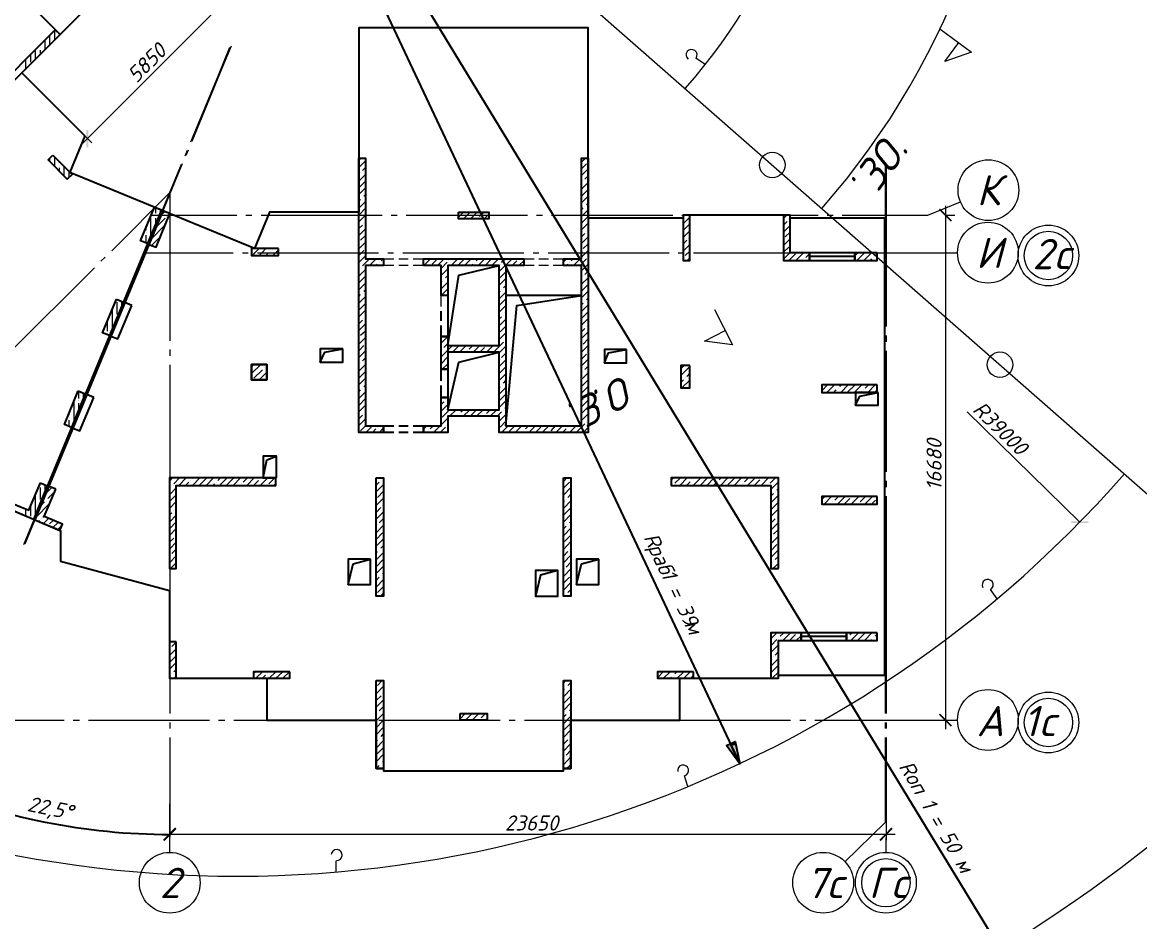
# Model space of a CAD drawing. Header units: millimetres. Extents: x 2279 to 5236, y 896 to 2828.
# Drawn here: x 4580.9 to 4765.5, y 1590 to 1738.5 of the extents above; entities that cross this region are included whole.
import ezdxf

# ---------------------------------------------------------------- set-up
doc = ezdxf.new("R2010")
doc.units = ezdxf.units.MM
for name, color, linetype in [('PDF _!!ОСНОВНАЯ', 7, 'Continuous'), ('PDF _!!ТОНКАЯ', 7, 'Continuous'), ('PDF _0', 7, 'Continuous'), ('PDF _PDF _Отверстия ОВ', 7, 'Continuous'), ('PDF _PDF _Перекрытие', 7, 'Continuous'), ('PDF _PDF _Стены_монолит', 7, 'Continuous'), ('PDF _Текст', 7, 'Continuous')]:
    doc.layers.add(name, color=color, linetype=linetype)
doc.styles.add('PDF ISOCPEUR Italic', font='isocpeui.ttf')

msp = doc.modelspace()

# ---------------------------------------------------------------- linework, layer by layer
at = {"layer": 'PDF _!!ОСНОВНАЯ', "lineweight": 20}
for points in [[(4732.45, 1737.46), (4737.7, 1733.61), (4733.3, 1732.04), (4735.58, 1735.17)], [(4695.24, 1691.1), (4698.2, 1685.26), (4693.59, 1685.85), (4697.02, 1687.63)]]:
    msp.add_lwpolyline(points, dxfattribs=at)
for centre in [(4704.79, 1714.96), (4742.38, 1681.98)]:
    msp.add_circle(centre, 2.1, dxfattribs=at)
at = {"layer": 'PDF _!!ТОНКАЯ', "lineweight": 25}
for points in [[(4554.01, 1756.97), (4575.52, 1778.48), (4602.31, 1751.68), (4587.12, 1736.48)], [(4560.36, 1763.32), (4587.16, 1736.53), (4580.81, 1730.18), (4591.22, 1719.76), (4588.77, 1713.79), (4603.88, 1707.53), (4582.76, 1656.43), (4578.52, 1658.21)], [(4574.63, 1725.56), (4586.35, 1737.29), (4587.16, 1736.53), (4555.11, 1704.48)], [(4619.25, 1701.14), (4604.14, 1707.4), (4582.97, 1656.35), (4587.2, 1654.61)]]:
    msp.add_lwpolyline(points, dxfattribs=at)
at = {"layer": 'PDF _!!ТОНКАЯ', "lineweight": 20}
for points in [[(4614.25, 1741.9), (4590.59, 1718.24)], [(4615.14, 1734.37), (4613.24, 1729.75), (4608.67, 1718.75)], [(4615.4, 1734.58), (4613.49, 1729.97), (4608.88, 1718.83)], [(4693.67, 1731.53), (4692.15, 1732.59)], [(4588.13, 1722.85), (4592.37, 1718.62)], [(4586.27, 1714.72), (4586.27, 1716.25)], [(4608.11, 1717.35), (4607.73, 1716.42)], [(4608.28, 1717.43), (4607.9, 1716.5)], [(4585.47, 1715.49), (4585.47, 1716.12)], [(4587.07, 1715.32), (4587.07, 1715.49)], [(4587.07, 1714.89), (4587.07, 1714.89)], [(4587.07, 1713.92), (4587.07, 1714.51)], [(4587.84, 1713.12), (4587.84, 1714.68)], [(4607.14, 1715.02), (4599.48, 1696.56)], [(4607.31, 1715.15), (4599.69, 1696.65)], [(4723.43, 1715.19), (4723.43, 1710.15), (4723.43, 1688.27)], [(4723.56, 1715.19), (4723.56, 1710.15), (4723.56, 1688.27)], [(4588.64, 1712.9), (4588.64, 1713.88)], [(4605.45, 1710.58), (4595.67, 1700.8)], [(4605.28, 1710.49), (4605.28, 1705.5), (4605.28, 1685.94)], [(4716.32, 1706.68), (4730.46, 1706.68), (4735.84, 1708.88)], [(4602.95, 1706.98), (4602.95, 1707.91)], [(4603.71, 1707.1), (4603.71, 1707.57)], [(4733.38, 1708.21), (4733.38, 1621.8)], [(4602.15, 1703.25), (4602.15, 1706.55)], [(4602.19, 1706.68), (4616.33, 1706.68)], [(4602.95, 1706.55), (4602.95, 1706.55)], [(4602.95, 1705.2), (4602.95, 1706.17)], [(4617.81, 1706.68), (4618.83, 1706.68)], [(4620.35, 1706.68), (4640.33, 1706.68)], [(4641.81, 1706.68), (4642.83, 1706.68)], [(4644.31, 1706.68), (4664.34, 1706.68)], [(4665.82, 1706.68), (4666.83, 1706.68)], [(4668.31, 1706.68), (4688.34, 1706.68)], [(4689.82, 1706.68), (4690.84, 1706.68)], [(4692.32, 1706.68), (4712.34, 1706.68)], [(4713.82, 1706.68), (4714.84, 1706.68)], [(4733.38, 1706.68), (4734.36, 1706.68)], [(4601.34, 1704.18), (4601.34, 1704.61)], [(4601.34, 1703.8), (4601.34, 1703.8)], [(4601.34, 1702.07), (4601.34, 1703.38)], [(4600.54, 1702.41), (4600.54, 1702.7)], [(4594.61, 1699.74), (4593.89, 1699.06)], [(4601.13, 1700.46), (4615.74, 1700.46)], [(4617.26, 1700.46), (4618.23, 1700.46)], [(4619.76, 1700.46), (4639.74, 1700.46)], [(4641.26, 1700.46), (4642.24, 1700.46)], [(4643.76, 1700.46), (4663.74, 1700.46)], [(4665.27, 1700.46), (4666.24, 1700.46)], [(4667.76, 1700.46), (4687.75, 1700.46)], [(4689.23, 1700.46), (4690.24, 1700.46)], [(4691.77, 1700.46), (4711.75, 1700.46)], [(4713.23, 1700.46), (4714.25, 1700.46)], [(4715.73, 1700.46), (4730.38, 1700.46), (4735.37, 1700.46)], [(4592.83, 1698), (4578.69, 1683.86)], [(4598.93, 1695.17), (4598.55, 1694.23)], [(4599.1, 1695.25), (4598.72, 1694.36)], [(4597.95, 1692.88), (4590.29, 1674.38)], [(4598.12, 1692.96), (4590.5, 1674.46)], [(4596.6, 1692.67), (4596.6, 1692.67)], [(4596.6, 1690.3), (4596.6, 1692.29)], [(4597.36, 1691.78), (4597.36, 1692.41)], [(4595.8, 1687.93), (4595.8, 1691.19)], [(4594.99, 1687.5), (4594.99, 1689.28)], [(4596.6, 1689.92), (4596.6, 1689.92)], [(4594.19, 1687.25), (4594.19, 1687.38)], [(4594.99, 1687.12), (4594.99, 1687.12)], [(4723.43, 1686.78), (4723.43, 1685.77)], [(4723.56, 1686.78), (4723.56, 1685.77)], [(4605.28, 1684.46), (4605.28, 1683.44)], [(4723.43, 1684.29), (4723.43, 1664.26)], [(4723.56, 1684.29), (4723.56, 1664.26)], [(4605.28, 1681.96), (4605.28, 1661.93)], [(4590.25, 1676.41), (4590.25, 1677.6)], [(4589.45, 1672.6), (4589.45, 1675.86)], [(4590.25, 1675.99), (4590.25, 1675.99)], [(4590.25, 1674.51), (4590.25, 1675.61)], [(4591.01, 1676.45), (4591.01, 1677.3)], [(4588.64, 1673.62), (4588.64, 1673.96)], [(4736.98, 1674.21), (4755.57, 1655.96)], [(4588.64, 1673.24), (4588.64, 1673.24)], [(4588.64, 1671.75), (4588.64, 1672.81)], [(4589.74, 1673.02), (4589.36, 1672.09)], [(4589.91, 1673.11), (4589.53, 1672.18)], [(4588.77, 1670.7), (4581.11, 1652.24)], [(4588.94, 1670.78), (4581.32, 1652.32)], [(4723.43, 1662.78), (4723.43, 1661.76)], [(4723.56, 1662.78), (4723.56, 1661.76)], [(4583.9, 1662.1), (4583.9, 1662.1)], [(4583.9, 1659.73), (4583.9, 1661.72)], [(4584.66, 1661.13), (4584.66, 1662.14)], [(4583.1, 1657.28), (4583.1, 1660.54)], [(4583.9, 1659.35), (4583.9, 1659.35)], [(4605.28, 1660.45), (4605.28, 1659.44)], [(4723.43, 1660.28), (4723.43, 1638.4), (4723.43, 1624.38)], [(4723.56, 1660.28), (4723.56, 1638.4), (4723.56, 1624.38)], [(4581.49, 1656.94), (4581.49, 1658.17)], [(4582.29, 1656.94), (4582.29, 1658.63)], [(4605.28, 1657.95), (4605.28, 1638.4), (4605.28, 1624.38)], [(4741.89, 1643.31), (4740.83, 1644.83)], [(4569.25, 1623.28), (4587.84, 1623.28)], [(4589.32, 1623.28), (4590.33, 1623.28)], [(4591.82, 1623.28), (4611.8, 1623.28)], [(4605.28, 1622.9), (4605.28, 1621.88)], [(4613.32, 1623.28), (4614.34, 1623.28)], [(4615.82, 1623.28), (4635.8, 1623.28)], [(4637.33, 1623.28), (4638.3, 1623.28)], [(4639.82, 1623.28), (4659.81, 1623.28)], [(4661.33, 1623.28), (4662.3, 1623.28)], [(4663.83, 1623.28), (4683.81, 1623.28)], [(4685.33, 1623.28), (4686.31, 1623.28)], [(4687.83, 1623.28), (4707.81, 1623.28)], [(4709.34, 1623.28), (4710.31, 1623.28)], [(4711.83, 1623.28), (4730.38, 1623.28), (4735.37, 1623.28)], [(4723.43, 1622.9), (4723.43, 1621.88)], [(4723.56, 1622.9), (4723.56, 1621.88)], [(4733.38, 1623.28), (4734.36, 1623.28)], [(4605.28, 1620.4), (4605.28, 1606.39), (4605.24, 1601.39)], [(4723.43, 1620.4), (4723.43, 1606.39), (4716.75, 1599.87)], [(4723.56, 1620.4), (4723.56, 1606.39), (4723.52, 1601.39)], [(4690.84, 1612.32), (4690.29, 1614.05)], [(4605.24, 1609.44), (4605.24, 1603.43)], [(4723.56, 1609.44), (4723.56, 1603.43)], [(4603.75, 1604.44), (4725.09, 1604.44)], [(4632.75, 1598.22), (4632.75, 1600.04)]]:
    msp.add_lwpolyline(points, dxfattribs=at)
at = {"layer": 'PDF _!!ТОНКАЯ', "lineweight": 25}
for points in [[(4585.93, 1716.59), (4589.15, 1713.41), (4588.34, 1712.61), (4585.17, 1715.83)], [(4602.74, 1707.99), (4603.88, 1707.53), (4601.6, 1701.98), (4600.45, 1702.45)], [(4605.28, 1706.94), (4604.14, 1707.4), (4601.81, 1701.85), (4602.99, 1701.39)], [(4596.47, 1692.8), (4597.62, 1692.33), (4595.33, 1686.78), (4594.14, 1687.25)], [(4599.01, 1691.74), (4597.83, 1692.24), (4595.54, 1686.7), (4596.68, 1686.23)], [(4590.16, 1677.64), (4591.31, 1677.17), (4589.02, 1671.63), (4587.88, 1672.09)], [(4592.7, 1676.58), (4591.56, 1677.05), (4589.28, 1671.5), (4590.42, 1671.04)], [(4583.9, 1662.44), (4585.04, 1661.98), (4582.76, 1656.43), (4578.57, 1658.17), (4578.99, 1659.18), (4581.99, 1657.95)], [(4586.44, 1661.43), (4585.25, 1661.89), (4582.97, 1656.35), (4587.12, 1654.61), (4587.54, 1655.63), (4584.53, 1656.9)]]:
    msp.add_lwpolyline(points, close=True, dxfattribs=at)
at = {"layer": 'PDF _!!ТОНКАЯ', "lineweight": 20}
for centre, radius in [((4740.47, 1710.81), 5.02), ((4740.39, 1700.48), 5.02), ((4750.38, 1700.01), 5.02), ((4750.38, 1700.01), 4), ((4740.39, 1623.3), 5.02), ((4750.38, 1622.88), 5.02), ((4750.38, 1622.88), 4), ((4605.26, 1596.42), 5.02), ((4713.17, 1596.42), 5.02), ((4723.54, 1596.42), 5.02), ((4723.54, 1596.42), 4)]:
    msp.add_circle(centre, radius, dxfattribs=at)
for centre, start, end in [((4691.45, 1733.12), 324.6513, 229.4602), ((4740.35, 1645.61), 303.8105, 208.6195), ((4690.05, 1614.96), 286.1831, 190.992), ((4632.82, 1600.99), 268.5498, 173.3587)]:
    msp.add_arc(centre, 0.91, start, end, dxfattribs=at)
at = {"layer": 'PDF _!!ТОНКАЯ', "lineweight": 25}
msp.add_arc((4605.3, 1710.14), 105.74, 247.486, 269.9997, dxfattribs=at)
at = {"layer": 'PDF _0', "lineweight": 20}
for points in [[(4798.62, 1632.6), (4616.33, 1792.49), (4459.01, 1972.42)], [(4733.38, 1706.68), (4734.95, 1706.68)]]:
    msp.add_lwpolyline(points, dxfattribs=at)
msp.add_lwpolyline([(4488.01, 1939.32, 0.279769), (4426.92, 1746.34, 0.279819), (4569.93, 1603.11, 0.279869), (4762.95, 1663.95)], format="xyb", dxfattribs=at)
at = {"layer": 'PDF _0', "lineweight": 25}
for points in [[(4683.94, 1900.07), (4616.33, 1792.49), (4699.43, 1616.08), (4697.82, 1619.47)], [(4680.42, 1856.29), (4683.09, 1858.92), (4616.33, 1792.49), (4742.44, 1585.39), (4740.5, 1588.57)], [(4673.27, 1693.39), (4660.78, 1693.39)], [(4697.19, 1619.09), (4698.67, 1619.77)]]:
    msp.add_lwpolyline(points, dxfattribs=at)
msp.add_lwpolyline([(4699.43, 1616.08), (4697.19, 1619.09), (4698.67, 1619.77)], close=True, dxfattribs=at)
at = {"layer": 'PDF _0', "lineweight": 20}
for centre, radius, start, end in [((4616.35, 1792.51), 128.51, 318.7463, 131.1658), ((4616.35, 1792.51), 98.49, 318.7463, 131.1658), ((4616.48, 1792.39), 242.3, 295.3125, 318.7518)]:
    msp.add_arc(centre, radius, start, end, dxfattribs=at)
at = {"layer": 'PDF _0', "transparency": 33554559}
for points in [[(4591.82, 1720.74), (4591.48, 1720.74), (4591.82, 1717.9)], [(4591.48, 1720.74), (4591.82, 1717.9), (4591.48, 1717.9)], [(4734.48, 1705.79), (4732.28, 1707.57), (4732.49, 1707.78)], [(4734.27, 1705.58), (4734.48, 1705.79), (4732.28, 1707.57)], [(4754.13, 1656.13), (4754.17, 1655.84), (4756.96, 1656.13)], [(4754.17, 1655.84), (4756.96, 1656.13), (4756.96, 1655.84)], [(4732.49, 1624.38), (4732.28, 1624.17), (4734.48, 1622.39)], [(4732.28, 1624.17), (4734.48, 1622.39), (4734.27, 1622.18)], [(4697.91, 1619.43), (4698.08, 1619.09), (4697.19, 1619.09)], [(4699.43, 1616.08), (4699.43, 1616.08), (4697.19, 1619.09)], [(4699.43, 1616.08), (4697.19, 1619.09), (4698.08, 1619.09)], [(4698.67, 1619.77), (4698.71, 1619.43), (4697.91, 1619.43)], [(4697.91, 1619.43), (4698.08, 1619.09), (4698.8, 1619.09)], [(4697.91, 1619.43), (4698.71, 1619.43), (4698.8, 1619.09)], [(4698.08, 1619.09), (4698.8, 1619.09), (4699.43, 1616.08)], [(4606.13, 1605.54), (4604.35, 1603.3), (4604.14, 1603.51)], [(4604.18, 1603.51), (4604.39, 1603.3), (4606.17, 1605.54)], [(4606.34, 1605.33), (4606.13, 1605.54), (4604.35, 1603.3)], [(4604.39, 1603.3), (4606.17, 1605.54), (4606.38, 1605.33)], [(4722.46, 1603.51), (4722.67, 1603.3), (4724.45, 1605.54)], [(4722.67, 1603.3), (4724.45, 1605.54), (4724.66, 1605.33)]]:
    msp.add_solid(points, dxfattribs=at)
at = {"layer": 'PDF _PDF _Отверстия ОВ', "lineweight": 25}
for points in [[(4722.25, 1677.39), (4718.52, 1677.39), (4718.52, 1675.27), (4722.25, 1675.27)], [(4622.89, 1663.29), (4622.89, 1666.89), (4620.69, 1666.89), (4620.69, 1663.29)]]:
    msp.add_lwpolyline(points, close=True, dxfattribs=at)
for points in [[(4718.52, 1675.27), (4719.24, 1676.79), (4722.25, 1677.39)], [(4620.69, 1663.29), (4621.32, 1666.25), (4622.89, 1666.89)]]:
    msp.add_lwpolyline(points, dxfattribs=at)
at = {"layer": 'PDF _PDF _Перекрытие', "lineweight": 25}
for points in [[(4621.32, 1630.18), (4621.32, 1623.28), (4639.36, 1623.28), (4639.36, 1615.28), (4640.59, 1615.28), (4640.59, 1614.9), (4670.3, 1614.9), (4670.3, 1615.28), (4671.53, 1615.28), (4671.53, 1623.28), (4689.52, 1623.28), (4689.52, 1630.18), (4705.78, 1630.18), (4705.78, 1630.69), (4723.39, 1630.69), (4723.39, 1706.17), (4707.73, 1706.17), (4707.73, 1706.68), (4690.03, 1706.68), (4690.03, 1706.17), (4674.37, 1706.17), (4674.37, 1737.59), (4636.48, 1737.59), (4636.48, 1707.15), (4621.75, 1707.15), (4619.25, 1701.14), (4604.14, 1707.4), (4582.97, 1656.35), (4587.2, 1654.61), (4587.2, 1649.53), (4605.24, 1644.7), (4605.24, 1630.18)], [(4636.48, 1716.08), (4637.58, 1716.08), (4637.58, 1699.48), (4640.59, 1699.48), (4640.59, 1698.38), (4637.58, 1698.38), (4637.58, 1671.88), (4640.59, 1671.88), (4640.59, 1670.78), (4636.48, 1670.78)], [(4647.15, 1698.38), (4647.15, 1699.48), (4663.74, 1699.48), (4663.74, 1698.38), (4660.78, 1698.38), (4660.78, 1671.88), (4673.27, 1671.88), (4673.27, 1698.38), (4670.3, 1698.38), (4670.3, 1699.48), (4673.27, 1699.48), (4673.27, 1716.08), (4674.37, 1716.08), (4674.37, 1670.78), (4659.68, 1670.78), (4659.68, 1673.45), (4651.17, 1673.45), (4651.17, 1670.78), (4647.15, 1670.78), (4647.15, 1671.88), (4650.07, 1671.88), (4650.07, 1676.58), (4651.17, 1676.58), (4651.17, 1674.55), (4659.68, 1674.55), (4659.68, 1684.03), (4651.17, 1684.03), (4651.17, 1681.24), (4650.07, 1681.24), (4650.07, 1686.66), (4651.17, 1686.66), (4651.17, 1685.13), (4659.68, 1685.13), (4659.68, 1698.38), (4651.17, 1698.38), (4651.17, 1693.39), (4650.07, 1693.39), (4650.07, 1698.38)], [(4602.74, 1707.99), (4603.88, 1707.53), (4601.6, 1701.98), (4600.45, 1702.45)], [(4605.28, 1706.94), (4604.14, 1707.4), (4601.81, 1701.85), (4602.99, 1701.39)], [(4652.95, 1707.19), (4657.94, 1707.19), (4657.94, 1706.09), (4652.95, 1706.09)], [(4691.13, 1706.68), (4690.03, 1706.68), (4690.03, 1699.19), (4691.13, 1699.19)], [(4710.9, 1700.46), (4707.73, 1700.46), (4707.73, 1706.68), (4706.63, 1706.68), (4706.63, 1699.19), (4710.9, 1699.19)], [(4623.23, 1701.14), (4618.74, 1701.14), (4618.74, 1700.03), (4623.23, 1700.03)], [(4718.4, 1700.46), (4710.9, 1700.46), (4710.9, 1699.19), (4718.4, 1699.19)], [(4722.12, 1700.46), (4718.4, 1700.46), (4718.4, 1699.19), (4722.12, 1699.19)], [(4633.85, 1684.62), (4630.13, 1684.62), (4630.13, 1682.42), (4633.85, 1682.42)], [(4680.72, 1684.5), (4677.04, 1684.5), (4677.04, 1682.3), (4680.72, 1682.3)], [(4618.78, 1682), (4618.78, 1679.5), (4621.28, 1679.5), (4621.28, 1682), (4621.28, 1679.5), (4618.78, 1679.5), (4618.78, 1682), (4621.28, 1682)], [(4691.13, 1681.87), (4689.65, 1681.87), (4689.65, 1678.15), (4691.13, 1678.15)], [(4722.12, 1678.66), (4712.94, 1678.66), (4712.94, 1677.39), (4722.12, 1677.39)], [(4622.8, 1663.29), (4605.24, 1663.29), (4605.24, 1648.3), (4606.34, 1648.3), (4606.34, 1662.02), (4622.8, 1662.02)], [(4639.36, 1663.29), (4640.59, 1663.29), (4640.59, 1643.77), (4639.36, 1643.77)], [(4670.3, 1663.29), (4671.53, 1663.29), (4671.53, 1643.77), (4670.3, 1643.77)], [(4705.78, 1648.3), (4705.78, 1663.29), (4688.09, 1663.29), (4688.09, 1662.02), (4704.55, 1662.02), (4704.55, 1648.3)], [(4586.44, 1661.43), (4585.25, 1661.89), (4582.97, 1656.35), (4587.12, 1654.61), (4587.54, 1655.63), (4584.53, 1656.9)], [(4722.12, 1660.2), (4712.94, 1660.2), (4712.94, 1658.93), (4722.12, 1658.93)], [(4638.43, 1649.87), (4634.74, 1649.87), (4634.74, 1645.68), (4638.43, 1645.68)], [(4676.15, 1649.87), (4672.42, 1649.87), (4672.42, 1645.68), (4676.15, 1645.68)], [(4709.55, 1637.68), (4704.55, 1637.68), (4704.55, 1630.18), (4705.78, 1630.18), (4705.78, 1636.45), (4709.55, 1636.45)], [(4717.04, 1637.68), (4709.55, 1637.68), (4709.55, 1636.45), (4717.04, 1636.45)], [(4722.12, 1637.68), (4717.04, 1637.68), (4717.04, 1636.45), (4722.12, 1636.45)], [(4606.34, 1636.19), (4605.24, 1636.19), (4605.24, 1630.18), (4606.34, 1630.18)], [(4625.09, 1631.28), (4619.08, 1631.28), (4619.08, 1630.18), (4625.09, 1630.18)], [(4639.36, 1629.8), (4640.59, 1629.8), (4640.59, 1615.28), (4639.36, 1615.28)], [(4670.3, 1629.8), (4671.53, 1629.8), (4671.53, 1615.28), (4670.3, 1615.28)], [(4691.77, 1631.28), (4685.8, 1631.28), (4685.8, 1630.18), (4691.77, 1630.18)], [(4653.2, 1624.38), (4657.69, 1624.38), (4657.69, 1623.28), (4653.2, 1623.28)]]:
    msp.add_lwpolyline(points, close=True, dxfattribs=at)
at = {"layer": 'PDF _PDF _Перекрытие', "lineweight": 20}
for points in [[(4586.27, 1735.64), (4586.27, 1737.2)], [(4587.07, 1736.44), (4587.07, 1736.61)], [(4583.9, 1734.75), (4583.9, 1734.79)], [(4584.66, 1734.03), (4584.66, 1735.6)], [(4585.47, 1734.83), (4585.47, 1736.4)], [(4582.29, 1731.95), (4582.29, 1733.22)], [(4583.1, 1732.46), (4583.1, 1734.03)], [(4583.9, 1734.33), (4583.9, 1734.33)], [(4583.9, 1733.27), (4583.9, 1733.94)], [(4581.49, 1730.85), (4581.49, 1732.42)], [(4636.48, 1715.7), (4636.86, 1716.08)], [(4636.48, 1714.56), (4637.58, 1715.66)], [(4637.07, 1714.05), (4637.58, 1714.56)], [(4673.27, 1715.44), (4673.9, 1716.08)], [(4673.27, 1714.3), (4674.11, 1715.15)], [(4636.48, 1713.45), (4636.52, 1713.45)], [(4636.48, 1712.31), (4637.58, 1713.41)], [(4636.78, 1713.75), (4636.78, 1713.75)], [(4673.27, 1713.2), (4674.37, 1714.3)], [(4673.82, 1712.61), (4674.37, 1713.16)], [(4636.48, 1711.21), (4637.58, 1712.31)], [(4636.48, 1710.07), (4637.58, 1711.17)], [(4673.27, 1710.96), (4674.37, 1712.06)], [(4673.27, 1709.81), (4674.37, 1710.91)], [(4673.56, 1712.35), (4673.56, 1712.35)], [(4636.48, 1708.97), (4636.78, 1709.26)], [(4636.48, 1707.82), (4637.58, 1708.92)], [(4637.07, 1709.52), (4637.07, 1709.52)], [(4637.33, 1709.81), (4637.58, 1710.07)], [(4673.27, 1708.71), (4674.37, 1709.81)], [(4603.75, 1706.55), (4604.47, 1707.27)], [(4636.52, 1706.72), (4637.58, 1707.82)], [(4652.95, 1706.34), (4653.79, 1707.19)], [(4653.79, 1706.09), (4654.73, 1707.02)], [(4654.94, 1706.09), (4656.04, 1707.19)], [(4656.42, 1706.47), (4657.18, 1707.19)], [(4673.27, 1707.57), (4673.56, 1707.87)], [(4673.27, 1706.47), (4674.37, 1707.57)], [(4673.82, 1708.12), (4673.82, 1708.12)], [(4674.11, 1708.42), (4674.37, 1708.67)], [(4603.12, 1704.78), (4604.52, 1706.17)], [(4604.77, 1706.47), (4604.77, 1706.47)], [(4605.07, 1706.72), (4605.28, 1706.94)], [(4636.48, 1705.58), (4637.58, 1706.68)], [(4637.33, 1705.33), (4637.33, 1705.33)], [(4656.16, 1706.17), (4656.16, 1706.17)], [(4657.18, 1706.09), (4657.94, 1706.85)], [(4673.27, 1705.33), (4674.37, 1706.43)], [(4673.27, 1704.23), (4674.37, 1705.33)], [(4690.03, 1706.38), (4690.33, 1706.68)], [(4690.03, 1705.24), (4691.13, 1706.34)], [(4690.12, 1704.18), (4691.13, 1705.24)], [(4706.63, 1706.13), (4707.18, 1706.68)], [(4706.63, 1705.03), (4707.22, 1705.62)], [(4707.52, 1705.88), (4707.52, 1705.88)], [(4602.19, 1702.7), (4604.47, 1705.03)], [(4636.48, 1704.48), (4637.07, 1705.03)], [(4636.48, 1703.34), (4637.58, 1704.44)], [(4636.78, 1702.53), (4637.58, 1703.34)], [(4673.27, 1703.08), (4673.82, 1703.63)], [(4674.11, 1703.93), (4674.11, 1703.93)], [(4690.03, 1703), (4691.13, 1704.1)], [(4706.63, 1703.89), (4707.73, 1704.99)], [(4706.92, 1703.08), (4707.73, 1703.89)], [(4602.27, 1701.69), (4603.67, 1703.08)], [(4636.48, 1701.09), (4637.58, 1702.19)], [(4636.52, 1702.24), (4636.52, 1702.24)], [(4673.27, 1701.98), (4674.37, 1703.08)], [(4673.56, 1701.14), (4674.37, 1701.94)], [(4690.03, 1701.9), (4690.67, 1702.53)], [(4690.03, 1700.75), (4691.13, 1701.85)], [(4690.96, 1702.79), (4690.96, 1702.79)], [(4706.63, 1701.64), (4707.73, 1702.74)], [(4706.67, 1702.79), (4706.67, 1702.79)], [(4618.74, 1700.97), (4618.91, 1701.14)], [(4619.08, 1700.2), (4619.33, 1700.46), (4620.05, 1701.14)], [(4620.05, 1700.03), (4620.48, 1700.46), (4621.15, 1701.14)], [(4621.2, 1700.03), (4621.58, 1700.46), (4621.62, 1700.46)], [(4621.92, 1700.75), (4621.92, 1700.75)], [(4622.17, 1701.05), (4622.3, 1701.14)], [(4622.3, 1700.03), (4622.72, 1700.46), (4623.23, 1700.97)], [(4636.48, 1699.99), (4637.33, 1700.84)], [(4636.48, 1698.85), (4637.58, 1699.95)], [(4673.27, 1699.74), (4674.37, 1700.84)], [(4690.12, 1699.7), (4690.12, 1699.7)], [(4690.37, 1699.99), (4691.13, 1700.75)], [(4690.71, 1699.19), (4691.13, 1699.61)], [(4706.63, 1700.54), (4707.52, 1701.39)], [(4706.63, 1699.4), (4707.73, 1700.5)], [(4707.52, 1699.19), (4708.62, 1700.29)], [(4708.66, 1699.19), (4709.93, 1700.46)], [(4710.31, 1699.7), (4710.9, 1700.29)], [(4718.4, 1699.95), (4718.9, 1700.46)], [(4718.74, 1699.19), (4720.01, 1700.46)], [(4719.88, 1699.19), (4721.15, 1700.46)], [(4721.53, 1699.7), (4721.53, 1699.7)], [(4721.83, 1699.99), (4722.12, 1700.33)], [(4636.48, 1697.75), (4636.52, 1697.75)], [(4636.78, 1698.04), (4636.78, 1698.04)], [(4637.07, 1698.3), (4638.26, 1699.48)], [(4638.26, 1698.38), (4639.36, 1699.48)], [(4639.4, 1698.38), (4639.57, 1698.6)], [(4639.87, 1698.89), (4639.87, 1698.89)], [(4640.16, 1699.15), (4640.5, 1699.48)], [(4640.5, 1698.38), (4640.59, 1698.47)], [(4647.15, 1699.44), (4647.15, 1699.44)], [(4647.23, 1698.38), (4648.33, 1699.48)], [(4648.59, 1698.6), (4649.48, 1699.48)], [(4649.48, 1698.38), (4650.58, 1699.48)], [(4650.07, 1697.88), (4651.08, 1698.89)], [(4650.07, 1696.73), (4651.17, 1697.83)], [(4651.38, 1699.15), (4651.38, 1699.15)], [(4651.63, 1699.44), (4651.72, 1699.48)], [(4651.72, 1698.38), (4652.82, 1699.48)], [(4652.86, 1698.38), (4653.96, 1699.48)], [(4653.96, 1698.38), (4655.06, 1699.48)], [(4655.11, 1698.38), (4655.32, 1698.6)], [(4655.57, 1698.89), (4655.57, 1698.89)], [(4655.87, 1699.15), (4656.21, 1699.48)], [(4656.21, 1698.38), (4657.31, 1699.48)], [(4657.35, 1698.38), (4658.41, 1699.44)], [(4658.45, 1698.38), (4659.55, 1699.48)], [(4659.68, 1697.37), (4661.8, 1699.48)], [(4659.81, 1698.6), (4659.81, 1698.6)], [(4660.06, 1698.89), (4660.69, 1699.48)], [(4661.84, 1698.38), (4662.6, 1699.15)], [(4662.9, 1699.44), (4662.9, 1699.44)], [(4662.94, 1698.38), (4663.74, 1699.15)], [(4670.3, 1698.98), (4670.81, 1699.48)], [(4670.81, 1698.38), (4671.02, 1698.6)], [(4671.32, 1698.89), (4671.32, 1698.89)], [(4671.57, 1699.15), (4671.91, 1699.48)], [(4671.96, 1698.38), (4673.06, 1699.48)], [(4673.06, 1698.38), (4674.11, 1699.44)], [(4673.27, 1697.49), (4674.37, 1698.6)], [(4710.01, 1699.44), (4710.01, 1699.44)], [(4721.02, 1699.19), (4721.23, 1699.44)], [(4722.12, 1699.19), (4722.12, 1699.19)], [(4636.48, 1696.61), (4637.58, 1697.71)], [(4636.48, 1695.5), (4637.58, 1696.61)], [(4650.53, 1696.06), (4650.53, 1696.06)], [(4650.83, 1696.35), (4651.17, 1696.73)], [(4659.68, 1696.22), (4660.65, 1697.2)], [(4659.68, 1695.12), (4660.78, 1696.22)], [(4673.27, 1695.25), (4674.37, 1696.35)], [(4673.56, 1696.65), (4673.56, 1696.65)], [(4673.82, 1696.9), (4674.37, 1697.45)], [(4636.48, 1694.36), (4637.58, 1695.46)], [(4637.33, 1694.11), (4637.58, 1694.32)], [(4650.07, 1695.63), (4650.24, 1695.8)], [(4650.07, 1694.49), (4651.17, 1695.59)], [(4650.11, 1693.39), (4651.17, 1694.49)], [(4659.68, 1693.98), (4659.81, 1694.11)], [(4660.06, 1694.36), (4660.06, 1694.36)], [(4660.36, 1694.66), (4660.78, 1695.08)], [(4673.27, 1694.11), (4674.37, 1695.21)], [(4673.27, 1693.01), (4674.37, 1694.11)], [(4636.48, 1693.22), (4636.78, 1693.56)], [(4636.48, 1692.12), (4637.58, 1693.22)], [(4637.07, 1693.81), (4637.07, 1693.81)], [(4659.68, 1692.88), (4660.78, 1693.98)], [(4659.68, 1691.74), (4660.78, 1692.84)], [(4673.82, 1692.41), (4673.82, 1692.41)], [(4674.11, 1692.71), (4674.37, 1692.96)], [(4636.48, 1689.87), (4637.58, 1690.97)], [(4636.52, 1691.02), (4637.58, 1692.08)], [(4659.68, 1690.64), (4660.78, 1691.74)], [(4660.65, 1690.47), (4660.78, 1690.59)], [(4673.27, 1691.86), (4673.56, 1692.12)], [(4673.27, 1690.76), (4674.37, 1691.86)], [(4673.27, 1689.62), (4674.37, 1690.72)], [(4636.48, 1688.73), (4637.07, 1689.32)], [(4636.48, 1687.63), (4637.58, 1688.73)], [(4637.33, 1689.62), (4637.33, 1689.62)], [(4659.68, 1689.49), (4660.06, 1689.87)], [(4659.68, 1688.39), (4660.78, 1689.49)], [(4660.36, 1690.17), (4660.36, 1690.17)], [(4673.27, 1688.52), (4674.37, 1689.62)], [(4636.78, 1686.83), (4637.58, 1687.59)], [(4650.07, 1686.61), (4650.07, 1686.66)], [(4659.68, 1686.15), (4660.78, 1687.25)], [(4659.81, 1687.38), (4660.78, 1688.35)], [(4673.27, 1687.38), (4673.82, 1687.93)], [(4673.27, 1686.28), (4674.37, 1687.38)], [(4674.11, 1688.22), (4674.11, 1688.22)], [(4636.48, 1685.39), (4637.58, 1686.49)], [(4636.48, 1684.24), (4637.33, 1685.13)], [(4636.52, 1686.53), (4636.52, 1686.53)], [(4650.07, 1685.51), (4651.17, 1686.61)], [(4650.07, 1683.27), (4651.97, 1685.13)], [(4650.53, 1684.84), (4651.17, 1685.47)], [(4651.97, 1684.03), (4653.07, 1685.13)], [(4653.12, 1684.03), (4654.22, 1685.13)], [(4654.73, 1684.54), (4655.32, 1685.13)], [(4655.36, 1684.03), (4656.46, 1685.13)], [(4656.46, 1684.03), (4657.27, 1684.84)], [(4657.56, 1685.13), (4657.56, 1685.13)], [(4657.6, 1684.03), (4658.7, 1685.13)], [(4658.96, 1684.29), (4660.36, 1685.68)], [(4659.68, 1683.91), (4660.78, 1685.01)], [(4660.65, 1685.98), (4660.65, 1685.98)], [(4673.27, 1684.03), (4674.37, 1685.13)], [(4673.56, 1685.39), (4674.37, 1686.23)], [(4636.48, 1683.14), (4637.58, 1684.24)], [(4637.07, 1682.59), (4637.58, 1683.1)], [(4650.07, 1682.13), (4651.08, 1683.14)], [(4650.24, 1684.54), (4650.24, 1684.54)], [(4654.47, 1684.29), (4654.47, 1684.29)], [(4660.06, 1683.14), (4660.78, 1683.86)], [(4673.27, 1682.89), (4674.11, 1683.74)], [(4620.31, 1682), (4618.78, 1680.52)], [(4619.16, 1682), (4618.78, 1681.62)], [(4620.56, 1681.15), (4619.16, 1679.76)], [(4620.86, 1681.45), (4620.86, 1681.45)], [(4621.28, 1681.87), (4621.15, 1681.75)], [(4636.48, 1682), (4636.52, 1682.04)], [(4636.48, 1680.9), (4637.58, 1682)], [(4636.78, 1682.3), (4636.78, 1682.3)], [(4650.28, 1681.24), (4651.17, 1682.13)], [(4659.68, 1681.66), (4660.78, 1682.76)], [(4659.68, 1680.52), (4660.65, 1681.49)], [(4659.81, 1682.89), (4659.81, 1682.89)], [(4673.27, 1681.79), (4674.37, 1682.89)], [(4673.82, 1681.2), (4674.37, 1681.75)], [(4689.65, 1681.28), (4690.24, 1681.87)], [(4689.65, 1680.18), (4691.13, 1681.66)], [(4621.28, 1680.77), (4620.05, 1679.5)], [(4621.28, 1679.63), (4621.15, 1679.5)], [(4636.48, 1679.76), (4637.58, 1680.86)], [(4636.48, 1678.66), (4637.58, 1679.76)], [(4659.68, 1679.38), (4660.78, 1680.48)], [(4660.36, 1678.95), (4660.78, 1679.38)], [(4673.27, 1679.54), (4674.37, 1680.65)], [(4673.27, 1678.4), (4674.37, 1679.5)], [(4673.56, 1680.9), (4673.56, 1680.9)], [(4689.65, 1679.04), (4690.12, 1679.5)], [(4689.86, 1678.15), (4691.13, 1679.42)], [(4690.37, 1679.8), (4690.37, 1679.8)], [(4690.67, 1680.05), (4691.13, 1680.56)], [(4636.48, 1677.51), (4636.78, 1677.81)], [(4636.48, 1676.41), (4637.58, 1677.51)], [(4637.07, 1678.11), (4637.07, 1678.11)], [(4637.33, 1678.4), (4637.58, 1678.61)], [(4659.68, 1678.27), (4659.81, 1678.4)], [(4659.68, 1677.13), (4660.78, 1678.23)], [(4660.06, 1678.66), (4660.06, 1678.66)], [(4673.27, 1677.3), (4674.37, 1678.4)], [(4690.96, 1678.15), (4691.13, 1678.32)], [(4712.94, 1677.64), (4713.91, 1678.66)], [(4713.78, 1677.39), (4715.05, 1678.66)], [(4714.93, 1677.39), (4715.35, 1677.81)], [(4715.64, 1678.11), (4715.64, 1678.11)], [(4715.94, 1678.4), (4716.15, 1678.66)], [(4716.07, 1677.39), (4717.3, 1678.66)], [(4717.17, 1677.39), (4718.44, 1678.66)], [(4718.31, 1677.39), (4719.54, 1678.66)], [(4719.41, 1677.39), (4719.58, 1677.55)], [(4719.84, 1677.81), (4719.84, 1677.81)], [(4720.13, 1678.11), (4720.68, 1678.66)], [(4720.56, 1677.39), (4721.78, 1678.66)], [(4721.66, 1677.39), (4722.12, 1677.85)], [(4636.52, 1675.31), (4637.58, 1676.37)], [(4650.07, 1676.54), (4650.15, 1676.58)], [(4650.07, 1675.4), (4650.53, 1675.86)], [(4650.83, 1676.16), (4650.83, 1676.16)], [(4651.08, 1676.41), (4651.17, 1676.5)], [(4659.68, 1676.03), (4660.78, 1677.13)], [(4659.68, 1674.89), (4660.78, 1675.99)], [(4673.27, 1676.16), (4673.56, 1676.41)], [(4673.27, 1675.01), (4674.37, 1676.12)], [(4673.82, 1676.71), (4673.82, 1676.71)], [(4674.11, 1677), (4674.37, 1677.26)], [(4636.48, 1674.17), (4637.58, 1675.27)], [(4637.33, 1673.91), (4637.33, 1673.91)], [(4650.07, 1674.3), (4651.17, 1675.4)], [(4650.24, 1673.32), (4651.47, 1674.55)], [(4651.47, 1673.45), (4652.57, 1674.55)], [(4653.07, 1673.91), (4653.07, 1673.91)], [(4653.33, 1674.17), (4653.71, 1674.55)], [(4653.71, 1673.45), (4654.81, 1674.55)], [(4654.85, 1673.45), (4655.87, 1674.46)], [(4655.95, 1673.45), (4657.05, 1674.55)], [(4657.56, 1673.91), (4658.2, 1674.55)], [(4658.2, 1673.45), (4659.3, 1674.55)], [(4659.34, 1673.45), (4660.06, 1674.17)], [(4659.68, 1672.64), (4660.78, 1673.74)], [(4660.36, 1674.46), (4660.36, 1674.46)], [(4660.65, 1674.72), (4660.78, 1674.89)], [(4673.27, 1673.91), (4674.37, 1675.01)], [(4673.27, 1672.77), (4674.37, 1673.87)], [(4636.48, 1673.02), (4637.07, 1673.62)], [(4636.48, 1671.92), (4637.58, 1673.02)], [(4650.07, 1672.05), (4651.17, 1673.15)], [(4651.08, 1671.92), (4651.08, 1671.92)], [(4652.61, 1673.45), (4652.78, 1673.62)], [(4657.27, 1673.62), (4657.27, 1673.62)], [(4659.81, 1671.67), (4660.78, 1672.64)], [(4672.42, 1670.82), (4673.82, 1672.22)], [(4674.11, 1672.47), (4674.11, 1672.47)], [(4636.52, 1670.82), (4636.52, 1670.82)], [(4636.78, 1671.08), (4637.58, 1671.88)], [(4637.62, 1670.78), (4638.72, 1671.88)], [(4638.72, 1670.78), (4639.32, 1671.37)], [(4639.57, 1671.67), (4639.57, 1671.67)], [(4639.87, 1670.78), (4640.59, 1671.54)], [(4647.15, 1671.33), (4647.7, 1671.88)], [(4647.7, 1670.78), (4647.74, 1670.82)], [(4647.99, 1671.08), (4647.99, 1671.08)], [(4648.29, 1671.37), (4648.8, 1671.88)], [(4648.84, 1670.78), (4649.94, 1671.88)], [(4649.94, 1670.78), (4650.83, 1671.67)], [(4651.08, 1670.78), (4651.17, 1670.91)], [(4660.06, 1670.78), (4661.16, 1671.88)], [(4661.16, 1670.78), (4662.26, 1671.88)], [(4662.3, 1670.78), (4663.4, 1671.88)], [(4663.4, 1670.78), (4663.45, 1670.82)], [(4663.74, 1671.08), (4663.74, 1671.08)], [(4664, 1671.37), (4664.5, 1671.88)], [(4664.55, 1670.78), (4665.65, 1671.88)], [(4665.65, 1670.78), (4666.54, 1671.67)], [(4666.79, 1670.78), (4667.89, 1671.88)], [(4667.93, 1670.82), (4667.93, 1670.82)], [(4668.23, 1671.08), (4668.99, 1671.88)], [(4669.03, 1670.78), (4670.14, 1671.88)], [(4670.14, 1670.78), (4670.73, 1671.37)], [(4671.02, 1671.67), (4671.02, 1671.67)], [(4671.28, 1670.78), (4672.38, 1671.88)], [(4673.52, 1670.78), (4674.37, 1671.63)], [(4605.28, 1662.78), (4605.74, 1663.29)], [(4605.91, 1662.31), (4606.89, 1663.29)], [(4606.76, 1662.02), (4607.99, 1663.29)], [(4608.71, 1662.86), (4608.71, 1662.86)], [(4609, 1662.02), (4610.23, 1663.29)], [(4609, 1663.16), (4609.13, 1663.29)], [(4610.1, 1662.02), (4611.37, 1663.29)], [(4611.25, 1662.02), (4612.48, 1663.29)], [(4613.19, 1662.86), (4613.62, 1663.29)], [(4613.49, 1662.02), (4614.72, 1663.29)], [(4614.59, 1662.02), (4615.74, 1663.16)], [(4615.74, 1662.02), (4616.96, 1663.29)], [(4617.39, 1662.57), (4618.11, 1663.29)], [(4617.98, 1662.02), (4619.21, 1663.29)], [(4619.08, 1662.02), (4619.93, 1662.86)], [(4620.22, 1662.02), (4621.45, 1663.29)], [(4620.22, 1663.16), (4620.22, 1663.16)], [(4621.62, 1662.31), (4622.59, 1663.29)], [(4639.36, 1663.2), (4639.44, 1663.29)], [(4640.12, 1662.86), (4640.12, 1662.86)], [(4640.42, 1663.16), (4640.54, 1663.29)], [(4670.3, 1662.7), (4670.85, 1663.29)], [(4688.09, 1662.91), (4688.47, 1663.29)], [(4688.68, 1662.4), (4689.61, 1663.29)], [(4689.48, 1662.02), (4690.71, 1663.29)], [(4691.51, 1662.95), (4691.51, 1662.95)], [(4691.73, 1662.02), (4692.95, 1663.29)], [(4691.77, 1663.25), (4691.85, 1663.29)], [(4692.91, 1662.1), (4694.1, 1663.29)], [(4693.97, 1662.02), (4695.2, 1663.29)], [(4696, 1662.95), (4696.34, 1663.29)], [(4696.21, 1662.02), (4697.44, 1663.29)], [(4697.31, 1662.02), (4698.54, 1663.25)], [(4698.46, 1662.02), (4699.68, 1663.29)], [(4700.19, 1662.65), (4700.83, 1663.29)], [(4700.7, 1662.02), (4701.93, 1663.29)], [(4701.8, 1662.02), (4702.73, 1662.95)], [(4702.94, 1662.02), (4704.17, 1663.29)], [(4703.03, 1663.25), (4703.03, 1663.25)], [(4704.43, 1662.4), (4705.32, 1663.29)], [(4584.7, 1660.58), (4585.8, 1661.68)], [(4585.13, 1659.86), (4586.23, 1660.96)], [(4605.28, 1661.68), (4605.32, 1661.76)], [(4605.28, 1660.54), (4606.34, 1661.64)], [(4605.62, 1662.02), (4605.62, 1662.02)], [(4607.86, 1662.02), (4608.41, 1662.57)], [(4612.35, 1662.02), (4612.64, 1662.31)], [(4612.9, 1662.57), (4612.9, 1662.57)], [(4617.13, 1662.31), (4617.13, 1662.31)], [(4622.47, 1662.02), (4622.8, 1662.36)], [(4639.36, 1662.06), (4639.87, 1662.57)], [(4639.36, 1660.96), (4640.59, 1662.19)], [(4639.57, 1660.07), (4640.59, 1661.09)], [(4670.3, 1661.59), (4671.28, 1662.57)], [(4670.3, 1660.45), (4671.53, 1661.72)], [(4688.42, 1662.1), (4688.42, 1662.1)], [(4690.58, 1662.02), (4691.22, 1662.65)], [(4695.07, 1662.02), (4695.45, 1662.4)], [(4695.71, 1662.65), (4695.71, 1662.65)], [(4699.56, 1662.02), (4699.64, 1662.1)], [(4699.94, 1662.4), (4699.94, 1662.4)], [(4704.13, 1662.1), (4704.13, 1662.1)], [(4704.55, 1661.38), (4705.78, 1662.65)], [(4705.27, 1661), (4705.27, 1661)], [(4705.53, 1661.26), (4705.78, 1661.51)], [(4583.14, 1656.73), (4585.42, 1659.05)], [(4583.94, 1658.63), (4584.58, 1659.31)], [(4584.87, 1659.6), (4584.87, 1659.6)], [(4605.28, 1659.44), (4606.34, 1660.49)], [(4605.28, 1658.29), (4606.34, 1659.39)], [(4639.36, 1658.72), (4640.59, 1659.94)], [(4670.3, 1659.35), (4670.43, 1659.52)], [(4670.3, 1658.21), (4671.53, 1659.48)], [(4670.73, 1659.77), (4670.73, 1659.77)], [(4671.02, 1660.07), (4671.53, 1660.58)], [(4704.55, 1660.28), (4704.98, 1660.71)], [(4704.55, 1659.14), (4705.78, 1660.41)], [(4704.68, 1658.17), (4705.78, 1659.27)], [(4712.94, 1659.69), (4713.4, 1660.16)], [(4713.32, 1658.93), (4714.54, 1660.2)], [(4714.42, 1658.93), (4714.5, 1659.01)], [(4714.8, 1659.31), (4714.8, 1659.31)], [(4715.09, 1659.6), (4715.69, 1660.2)], [(4715.56, 1658.93), (4716.83, 1660.2)], [(4716.66, 1658.93), (4717.59, 1659.86)], [(4717.8, 1658.93), (4719.07, 1660.2)], [(4717.89, 1660.16), (4717.89, 1660.16)], [(4718.99, 1659.01), (4718.99, 1659.01)], [(4719.29, 1659.31), (4720.17, 1660.2)], [(4720.05, 1658.93), (4721.32, 1660.2)], [(4721.15, 1658.93), (4721.83, 1659.6)], [(4722.08, 1659.86), (4722.08, 1659.86)], [(4605.28, 1657.19), (4605.62, 1657.53)], [(4605.28, 1656.05), (4606.34, 1657.15)], [(4605.91, 1657.83), (4605.91, 1657.83)], [(4606.17, 1658.08), (4606.34, 1658.25)], [(4639.36, 1657.57), (4640.12, 1658.38)], [(4639.36, 1656.47), (4640.59, 1657.7)], [(4640.42, 1658.67), (4640.42, 1658.67)], [(4670.3, 1657.11), (4671.53, 1658.33)], [(4670.3, 1655.96), (4671.53, 1657.23)], [(4704.55, 1656.9), (4705.78, 1658.17)], [(4583.6, 1656.09), (4583.73, 1656.22)], [(4584.03, 1656.51), (4584.03, 1656.51)], [(4584.32, 1656.77), (4584.66, 1657.11)], [(4584.41, 1655.75), (4585.25, 1656.6)], [(4585.42, 1655.67), (4586.02, 1656.26)], [(4585.97, 1655.08), (4586.82, 1655.92)], [(4586.78, 1654.78), (4587.5, 1655.46)], [(4605.32, 1654.99), (4606.34, 1656.01)], [(4639.36, 1654.23), (4640.59, 1655.46)], [(4639.57, 1655.58), (4639.57, 1655.58)], [(4639.87, 1655.84), (4640.59, 1656.6)], [(4670.3, 1654.86), (4670.73, 1655.29)], [(4671.02, 1655.58), (4671.02, 1655.58)], [(4671.28, 1655.84), (4671.53, 1656.09)], [(4704.55, 1655.79), (4705.27, 1656.51)], [(4704.55, 1654.65), (4705.78, 1655.92)], [(4705.53, 1656.77), (4705.53, 1656.77)], [(4605.28, 1653.81), (4606.34, 1654.91)], [(4606.17, 1653.59), (4606.17, 1653.59)], [(4639.36, 1653.09), (4640.42, 1654.19)], [(4670.3, 1653.72), (4671.53, 1654.99)], [(4670.43, 1652.75), (4671.53, 1653.85)], [(4704.55, 1652.41), (4705.78, 1653.68)], [(4704.68, 1653.68), (4704.68, 1653.68)], [(4704.98, 1653.97), (4705.78, 1654.78)], [(4605.28, 1652.7), (4605.91, 1653.34)], [(4605.28, 1651.56), (4606.34, 1652.66)], [(4639.36, 1651.98), (4640.59, 1653.21)], [(4640.12, 1651.65), (4640.59, 1652.11)], [(4670.3, 1651.48), (4671.53, 1652.75)], [(4704.55, 1651.26), (4705.53, 1652.28)], [(4605.28, 1649.32), (4606.34, 1650.42)], [(4605.32, 1650.5), (4605.32, 1650.5)], [(4605.62, 1650.8), (4606.34, 1651.52)], [(4639.36, 1650.84), (4639.57, 1651.1)], [(4639.36, 1649.74), (4640.59, 1650.97)], [(4639.36, 1648.6), (4640.59, 1649.87)], [(4639.87, 1651.35), (4639.87, 1651.35)], [(4670.3, 1650.38), (4671.02, 1651.1)], [(4670.3, 1649.23), (4671.53, 1650.5)], [(4671.28, 1651.35), (4671.28, 1651.35)], [(4704.55, 1650.16), (4705.78, 1651.39)], [(4705.27, 1649.78), (4705.78, 1650.29)], [(4605.36, 1648.3), (4606.17, 1649.11)], [(4639.36, 1647.5), (4640.59, 1648.72)], [(4670.3, 1646.99), (4671.53, 1648.26)], [(4670.43, 1648.26), (4670.43, 1648.26)], [(4670.73, 1648.56), (4671.53, 1649.36)], [(4704.55, 1649.02), (4704.68, 1649.19)], [(4704.89, 1648.3), (4705.78, 1649.15)], [(4704.98, 1649.49), (4704.98, 1649.49)], [(4639.36, 1646.35), (4639.87, 1646.86)], [(4639.36, 1645.21), (4640.59, 1646.48)], [(4640.12, 1647.16), (4640.12, 1647.16)], [(4640.42, 1647.45), (4640.59, 1647.58)], [(4670.3, 1645.89), (4671.28, 1646.86)], [(4639.57, 1644.36), (4640.59, 1645.34)], [(4640.16, 1643.77), (4640.59, 1644.24)], [(4670.3, 1644.75), (4671.53, 1646.02)], [(4671.02, 1644.36), (4671.53, 1644.87)], [(4670.73, 1644.07), (4670.73, 1644.07)], [(4704.55, 1636.7), (4705.53, 1637.68)], [(4705.82, 1636.87), (4705.82, 1636.87)], [(4706.08, 1637.13), (4706.67, 1637.68)], [(4706.5, 1636.45), (4707.77, 1637.68)], [(4707.64, 1636.45), (4708.62, 1637.42)], [(4708.74, 1636.45), (4709.55, 1637.21)], [(4717.04, 1636.83), (4717.04, 1636.87)], [(4717.34, 1637.13), (4717.34, 1637.13)], [(4717.59, 1637.42), (4717.89, 1637.68)], [(4717.76, 1636.45), (4718.99, 1637.68)], [(4718.86, 1636.45), (4720.13, 1637.68)], [(4720.01, 1636.45), (4721.23, 1637.68)], [(4721.53, 1636.87), (4721.53, 1636.87)], [(4721.83, 1637.13), (4722.12, 1637.46)], [(4605.24, 1636.19), (4605.24, 1636.19)], [(4605.24, 1633.95), (4606.34, 1635.05)], [(4605.36, 1635.18), (4605.36, 1635.18)], [(4605.62, 1635.43), (4606.34, 1636.15)], [(4704.55, 1635.56), (4705.53, 1636.57)], [(4704.55, 1634.46), (4705.78, 1635.69)], [(4721.11, 1636.45), (4721.23, 1636.57)], [(4605.24, 1632.81), (4606.21, 1633.78)], [(4704.55, 1633.32), (4704.68, 1633.48)], [(4704.55, 1632.21), (4705.78, 1633.44)], [(4704.98, 1633.78), (4704.98, 1633.78)], [(4705.27, 1634.03), (4705.78, 1634.59)], [(4605.24, 1631.71), (4606.34, 1632.81)], [(4605.91, 1631.24), (4606.34, 1631.66)], [(4704.55, 1631.07), (4705.78, 1632.34)], [(4605.24, 1630.56), (4605.36, 1630.69)], [(4605.62, 1630.94), (4605.62, 1630.94)], [(4606, 1630.18), (4606.34, 1630.56)], [(4619.08, 1630.94), (4619.42, 1631.28)], [(4619.46, 1630.18), (4620.56, 1631.28)], [(4620.56, 1630.18), (4621.07, 1630.69)], [(4621.37, 1630.94), (4621.37, 1630.94)], [(4621.62, 1631.24), (4621.66, 1631.28)], [(4621.7, 1630.18), (4622.8, 1631.28)], [(4622.8, 1630.18), (4623.91, 1631.28)], [(4623.95, 1630.18), (4625.05, 1631.28)], [(4625.05, 1630.18), (4625.09, 1630.22)], [(4639.57, 1629), (4640.37, 1629.8)], [(4670.3, 1629.38), (4670.69, 1629.8)], [(4671.02, 1629), (4671.53, 1629.5)], [(4685.8, 1630.27), (4686.77, 1631.28)], [(4686.82, 1630.18), (4687.92, 1631.28)], [(4687.92, 1630.18), (4688.13, 1630.39)], [(4688.42, 1630.69), (4688.42, 1630.69)], [(4688.68, 1630.94), (4689.02, 1631.28)], [(4689.06, 1630.18), (4690.16, 1631.28)], [(4690.16, 1630.18), (4691.22, 1631.24)], [(4691.3, 1630.18), (4691.77, 1630.69)], [(4704.76, 1630.18), (4705.78, 1631.2)], [(4639.36, 1627.64), (4640.59, 1628.87)], [(4670.3, 1628.28), (4670.47, 1628.45)], [(4670.3, 1627.13), (4671.53, 1628.4)], [(4670.73, 1628.7), (4670.73, 1628.7)], [(4639.36, 1626.5), (4640.16, 1627.3)], [(4639.36, 1625.4), (4640.59, 1626.63)], [(4640.42, 1627.6), (4640.42, 1627.6)], [(4670.3, 1626.03), (4671.53, 1627.26)], [(4670.3, 1624.89), (4671.53, 1626.16)], [(4639.36, 1623.15), (4640.59, 1624.38)], [(4639.57, 1624.51), (4639.57, 1624.51)], [(4639.87, 1624.81), (4640.59, 1625.53)], [(4653.2, 1623.49), (4654.05, 1624.38)], [(4654.09, 1623.28), (4655.02, 1624.21)], [(4655.19, 1623.28), (4656.29, 1624.38)], [(4656.72, 1623.66), (4657.43, 1624.38)], [(4670.3, 1623.79), (4670.73, 1624.21)], [(4670.3, 1622.65), (4671.53, 1623.92)], [(4671.02, 1624.51), (4671.02, 1624.51)], [(4671.32, 1624.81), (4671.53, 1625.02)], [(4639.36, 1622.01), (4640.42, 1623.11)], [(4639.36, 1620.87), (4640.59, 1622.14)], [(4656.42, 1623.37), (4656.42, 1623.37)], [(4657.43, 1623.28), (4657.69, 1623.54)], [(4670.47, 1621.72), (4671.53, 1622.77)], [(4639.87, 1620.32), (4639.87, 1620.32)], [(4640.16, 1620.57), (4640.59, 1621)], [(4670.3, 1620.4), (4671.53, 1621.67)], [(4671.32, 1620.32), (4671.32, 1620.32)], [(4639.36, 1619.77), (4639.57, 1620.02)], [(4639.36, 1618.62), (4640.59, 1619.89)], [(4639.36, 1617.52), (4640.59, 1618.75)], [(4670.3, 1619.3), (4671.02, 1620.02)], [(4670.3, 1618.16), (4671.53, 1619.43)], [(4639.36, 1616.38), (4640.59, 1617.65)], [(4670.3, 1615.92), (4671.53, 1617.19)], [(4670.47, 1617.23), (4670.47, 1617.23)], [(4670.73, 1617.48), (4671.53, 1618.29)], [(4639.36, 1615.28), (4639.87, 1615.79)], [(4640.16, 1616.08), (4640.16, 1616.08)], [(4640.42, 1616.38), (4640.59, 1616.51)], [(4640.46, 1615.28), (4640.59, 1615.41)], [(4670.77, 1615.28), (4671.32, 1615.79)]]:
    msp.add_lwpolyline(points, dxfattribs=at)
at = {"layer": 'PDF _PDF _Перекрытие', "lineweight": 25}
for points in [[(4718.4, 1699.82), (4710.9, 1699.82)], [(4651.17, 1685.13), (4652.99, 1696.77), (4659.68, 1698.38)], [(4651.17, 1693.39), (4651.17, 1676.58)], [(4660.78, 1671.88), (4662.6, 1691.78), (4673.27, 1693.39)], [(4650.07, 1689.24), (4650.07, 1690.81)], [(4651.17, 1690.81), (4651.17, 1689.24)], [(4651.17, 1688.43), (4651.17, 1686.66), (4650.07, 1686.66), (4650.07, 1688.43)], [(4630.13, 1682.42), (4630.85, 1684.07), (4633.85, 1684.62)], [(4651.17, 1674.55), (4652.99, 1682.42), (4659.68, 1684.03)], [(4677.04, 1682.3), (4677.71, 1683.91), (4680.72, 1684.5)], [(4650.07, 1679.29), (4650.07, 1681.24), (4651.17, 1681.24), (4651.17, 1679.29)], [(4651.17, 1678.53), (4651.17, 1676.58), (4650.07, 1676.58), (4650.07, 1678.53)], [(4642.28, 1670.78), (4640.59, 1670.78), (4640.59, 1671.88), (4642.28, 1671.88)], [(4643.08, 1671.88), (4644.65, 1671.88)], [(4644.65, 1670.78), (4643.08, 1670.78)], [(4645.45, 1671.88), (4647.15, 1671.88), (4647.15, 1670.78), (4645.45, 1670.78)], [(4634.74, 1645.68), (4635.55, 1649.11), (4638.43, 1649.87)], [(4672.42, 1645.68), (4673.27, 1649.11), (4676.15, 1649.87)], [(4669.37, 1648.01), (4665.69, 1648.01), (4665.69, 1643.77), (4669.37, 1643.77), (4669.37, 1648.01), (4666.49, 1647.2), (4665.69, 1643.77)], [(4717.04, 1637.08), (4709.55, 1637.08)]]:
    msp.add_lwpolyline(points, dxfattribs=at)
at = {"layer": 'PDF _PDF _Стены_монолит', "lineweight": 20}
for points in [[(4642.28, 1698.38), (4640.59, 1698.38), (4640.59, 1699.48), (4642.28, 1699.48)], [(4643.08, 1699.48), (4644.65, 1699.48)], [(4644.65, 1698.38), (4643.08, 1698.38)], [(4645.45, 1699.48), (4647.15, 1699.48), (4647.15, 1698.38), (4645.45, 1698.38)], [(4665.44, 1698.38), (4663.74, 1698.38), (4663.74, 1699.48), (4665.44, 1699.48)], [(4666.2, 1699.48), (4667.81, 1699.48)], [(4667.81, 1698.38), (4666.2, 1698.38)], [(4668.61, 1699.48), (4670.3, 1699.48), (4670.3, 1698.38), (4668.61, 1698.38)], [(4650.07, 1691.61), (4650.07, 1693.39), (4651.17, 1693.39), (4651.17, 1691.61)]]:
    msp.add_lwpolyline(points, dxfattribs=at)
at = {"layer": 'PDF _PDF _Стены_монолит', "lineweight": 9}
msp.add_lwpolyline([(4623.4, 1630.18), (4623.36, 1630.18)], dxfattribs=at)

# ---------------------------------------------------------------- texts
at = {"layer": 'PDF _Текст', "attachment_point": 7, "style": 'PDF ISOCPEUR Italic'}
for s, insert, char_height, rotation in [('5850', (4599.77, 1728.36), 2.5, 45), ('О.', (4724.3, 1713.13), 5, 54.5004), ('З', (4722.18, 1710.29), 5, 53.8219), ('.', (4718.04, 1711.75), 5, 54.6901), ('О', (4678.11, 1673.62), 5, 27.4491), ('З', (4673.86, 1671.41), 5, 27.1803), ('.', (4675.07, 1676.81), 5, 28.3008), ('.', (4670.84, 1674.61), 5, 28.3008), ('R39000', (4737.7, 1674.38), 2.5, 315.758), ('16680', (4732.75, 1661.21), 2.5, 90), ('R', (4683.47, 1653.47), 2.5, 294.7739), ('раб', (4683.55, 1651.5), 2.5, 295.2299), ('1 = 39', (4686.31, 1647.41), 2.5, 295.0159), ('м', (4690.16, 1639.16), 2.5, 295.3458), ('Rоп 1 = 50 м', (4725.59, 1615.64), 2.4999, 300.2104), ('22,5°', (4581.47, 1607.72), 2.5, 348.6179)]:
    msp.add_mtext(s, dxfattribs=dict(at, insert=insert, char_height=char_height, rotation=rotation))
for s, insert, char_height in [('К', (4738.51, 1708.29), 5), ('И', (4738.42, 1697.96), 5), ('2c', (4747.73, 1697.75), 5), ('А 1c', (4738.51, 1620.61), 5), ('23650', (4660.61, 1605.04), 2.5), ('2', (4603.59, 1593.9), 5), ('7с', (4710.31, 1593.86), 5), ('Гс', (4720.68, 1593.9), 5)]:
    msp.add_mtext(s, dxfattribs=dict(at, insert=insert, char_height=char_height))

doc.saveas('drawing.dxf')
